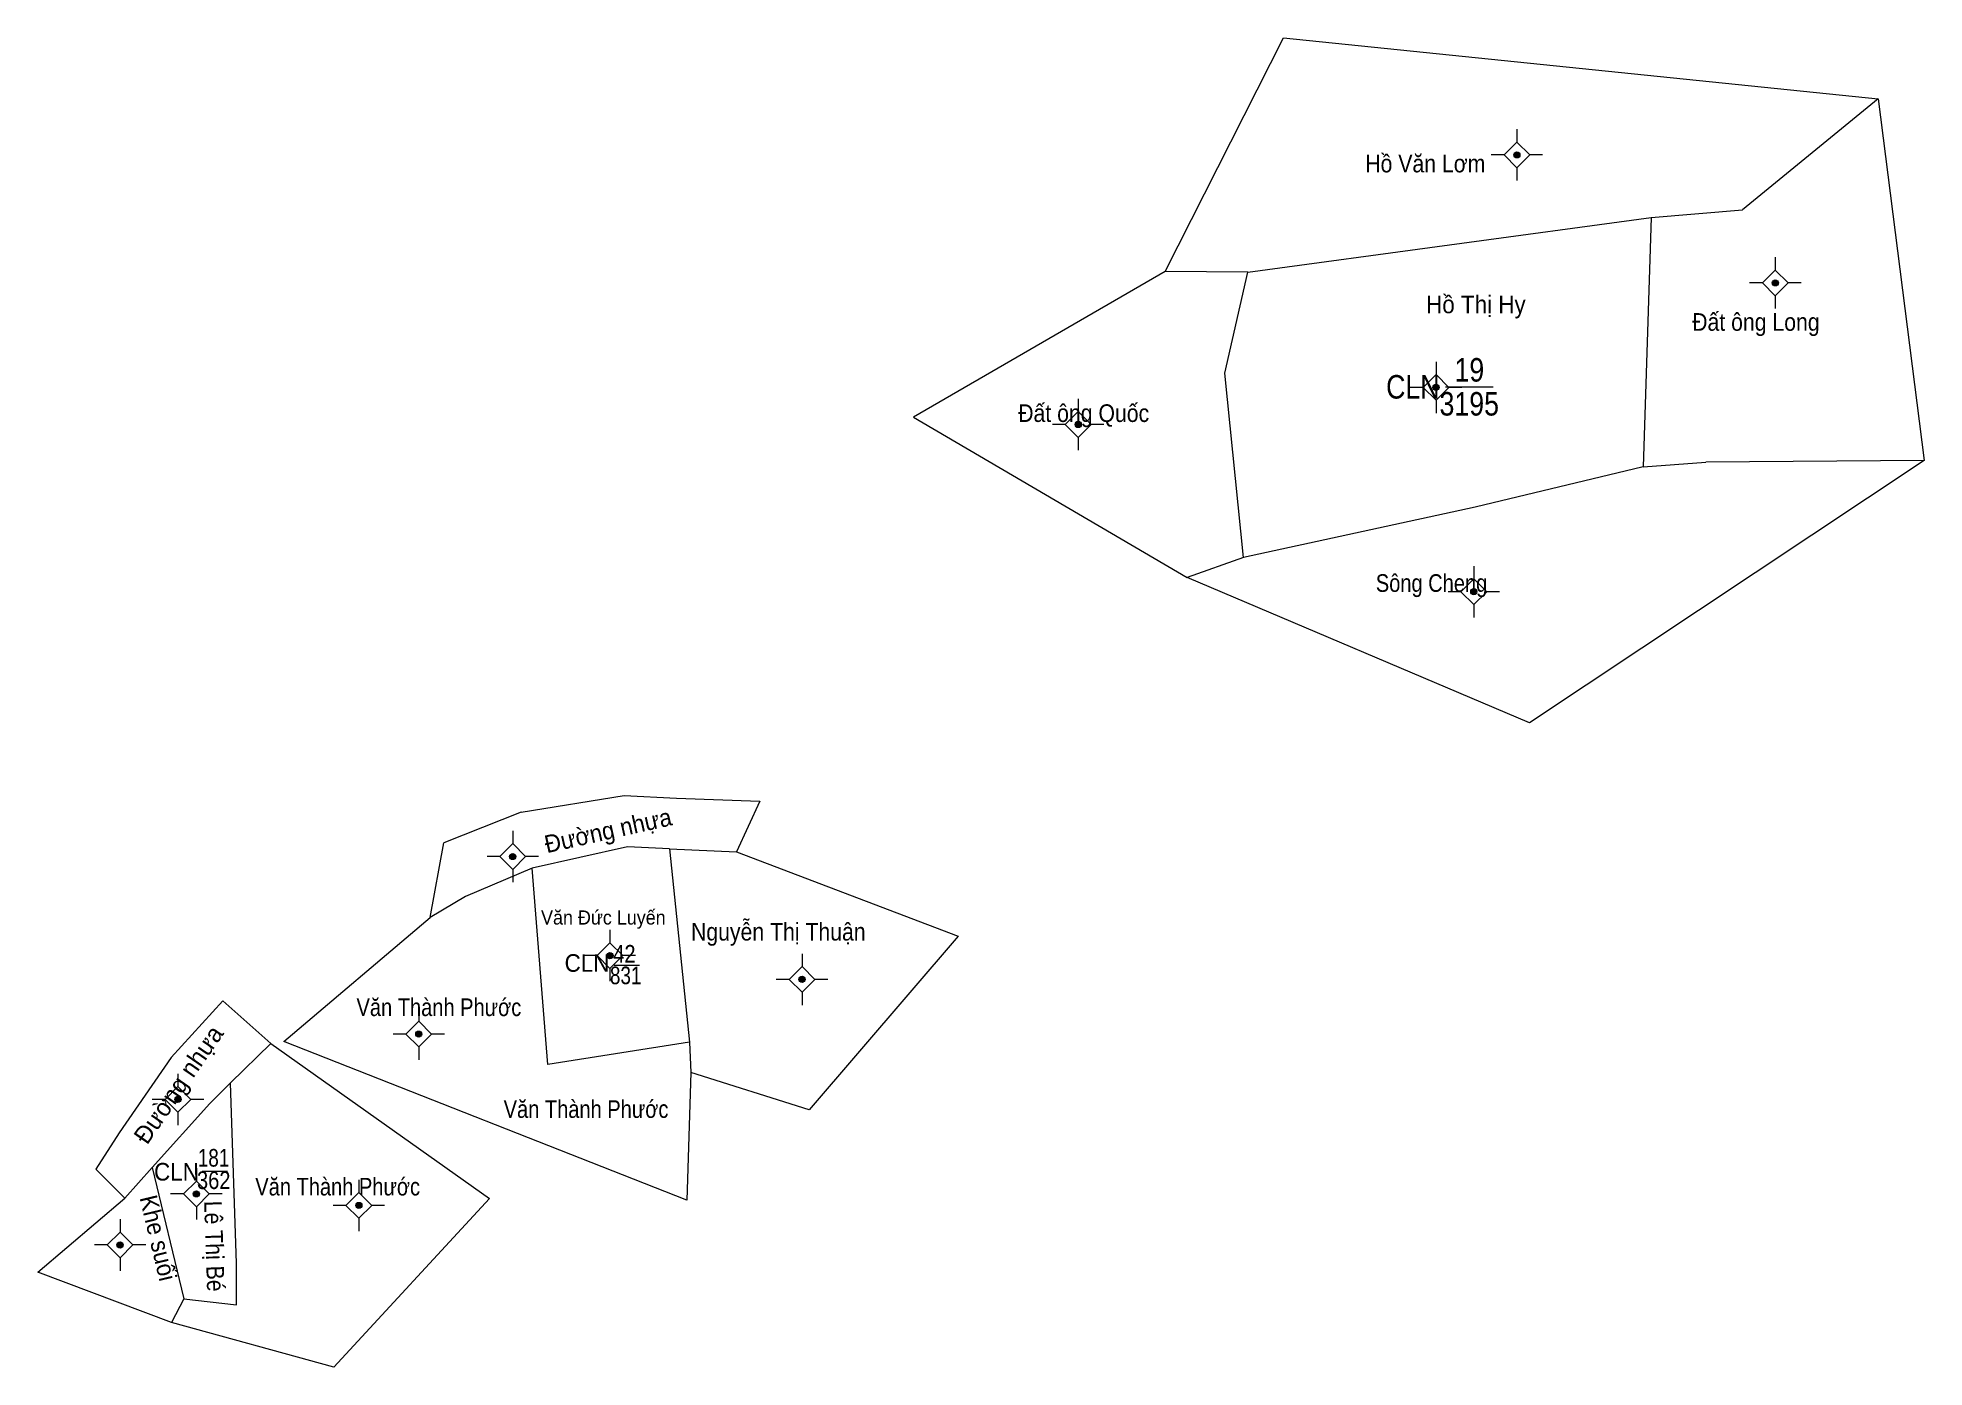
# Model space of a CAD drawing. Header units: metres. Extents: x 532444 to 532765, y 1848718 to 1848945.
import ezdxf
from ezdxf.enums import TextEntityAlignment as Align

# ---------------------------------------------------------------- set-up
doc = ezdxf.new("R2010")
doc.units = ezdxf.units.M
doc.header["$LTSCALE"] = 1.2
for name, color, linetype, lineweight in [('11', 7, 'Continuous', 13), ('6', 7, 'Continuous', 13), ('7', 7, 'Continuous', 13)]:
    doc.layers.add(name, color=color, linetype=linetype, lineweight=lineweight)
for name, color, linetype in [('2', 7, 'Continuous'), ('3', 7, 'Continuous'), ('4', 7, 'Continuous'), ('5', 7, 'Continuous')]:
    doc.layers.add(name, color=color, linetype=linetype)

msp = doc.modelspace()

# ---------------------------------------------------------------- hatches: boundary and pattern name
at = {"layer": '11'}
for points in [[(532696.324, 1848924.6, 1), (532695.274, 1848924.6, 1)], [(532740.284, 1848902.83, 1), (532739.234, 1848902.83, 1)], [(532682.564, 1848885.04, 1), (532681.514, 1848885.04, 1)], [(532621.694, 1848878.74, 1), (532620.644, 1848878.74, 1)], [(532688.994, 1848850.29, 1), (532687.944, 1848850.29, 1)], [(532525.494, 1848805.25, 1), (532524.444, 1848805.25, 1)], [(532542.034, 1848788.39, 1), (532540.984, 1848788.39, 1)], [(532574.714, 1848784.35, 1), (532573.664, 1848784.35, 1)], [(532509.514, 1848775.04, 1), (532508.464, 1848775.04, 1)], [(532468.554, 1848763.93, 1), (532467.504, 1848763.93, 1)], [(532471.684, 1848747.86, 1), (532470.634, 1848747.86, 1)], [(532499.324, 1848745.9, 1), (532498.274, 1848745.9, 1)], [(532458.704, 1848739.17, 1), (532457.654, 1848739.17, 1)]]:
    msp.add_hatch(color=256, dxfattribs=at).paths.add_polyline_path(points)

# ---------------------------------------------------------------- linework, layer by layer
for p, q in [((532695.8, 1848928.98), (532695.8, 1848926.79)), ((532693.61, 1848924.6), (532691.43, 1848924.6)), ((532700.18, 1848924.6), (532697.99, 1848924.6)), ((532695.8, 1848922.41), (532695.8, 1848920.22)), ((532739.76, 1848907.2), (532739.76, 1848905.02)), ((532737.57, 1848902.83), (532735.38, 1848902.83)), ((532739.76, 1848900.64), (532739.76, 1848898.46)), ((532744.14, 1848902.83), (532741.95, 1848902.83)), ((532682.04, 1848889.42), (532682.04, 1848887.23)), ((532679.85, 1848885.04), (532677.66, 1848885.04)), ((532686.42, 1848885.04), (532684.23, 1848885.04)), ((532621.17, 1848883.12), (532621.17, 1848880.93)), ((532682.04, 1848882.85), (532682.04, 1848880.66)), ((532618.98, 1848878.74), (532616.8, 1848878.74)), ((532625.55, 1848878.74), (532623.36, 1848878.74)), ((532621.17, 1848876.55), (532621.17, 1848874.36)), ((532688.47, 1848854.66), (532688.47, 1848852.48)), ((532686.28, 1848850.29), (532684.1, 1848850.29)), ((532692.84, 1848850.29), (532690.66, 1848850.29)), ((532688.47, 1848848.1), (532688.47, 1848845.92)), ((532524.97, 1848809.62), (532524.97, 1848807.44)), ((532522.78, 1848805.25), (532520.6, 1848805.25)), ((532529.34, 1848805.25), (532527.16, 1848805.25)), ((532524.97, 1848803.06), (532524.97, 1848800.88)), ((532541.51, 1848792.76), (532541.51, 1848790.58)), ((532539.32, 1848788.39), (532537.14, 1848788.39)), ((532545.88, 1848788.39), (532543.7, 1848788.39)), ((532574.19, 1848788.72), (532574.19, 1848786.54)), ((532541.51, 1848786.2), (532541.51, 1848784.02)), ((532572, 1848784.35), (532569.81, 1848784.35)), ((532574.19, 1848782.16), (532574.19, 1848779.98)), ((532578.56, 1848784.35), (532576.38, 1848784.35)), ((532508.99, 1848779.42), (532508.99, 1848777.23)), ((532506.8, 1848775.04), (532504.62, 1848775.04)), ((532513.36, 1848775.04), (532511.18, 1848775.04)), ((532508.99, 1848772.85), (532508.99, 1848770.66)), ((532468.03, 1848768.3), (532468.03, 1848766.12)), ((532465.84, 1848763.93), (532463.66, 1848763.93)), ((532472.4, 1848763.93), (532470.22, 1848763.93)), ((532468.03, 1848761.74), (532468.03, 1848759.56)), ((532471.16, 1848752.24), (532471.16, 1848750.05)), ((532498.8, 1848750.28), (532498.8, 1848748.09)), ((532468.97, 1848747.86), (532466.78, 1848747.86)), ((532475.54, 1848747.86), (532473.35, 1848747.86)), ((532458.18, 1848743.54), (532458.18, 1848741.36)), ((532471.16, 1848745.67), (532471.16, 1848743.48)), ((532496.61, 1848745.9), (532494.43, 1848745.9)), ((532498.8, 1848743.71), (532498.8, 1848741.52)), ((532503.18, 1848745.9), (532500.99, 1848745.9)), ((532455.99, 1848739.17), (532453.81, 1848739.17)), ((532458.18, 1848736.98), (532458.18, 1848734.8)), ((532462.56, 1848739.17), (532460.37, 1848739.17))]:
    msp.add_line(p, q, dxfattribs=at)
for points in [[(532695.8, 1848926.79), (532693.61, 1848924.6), (532695.8, 1848922.41), (532697.99, 1848924.6)], [(532739.76, 1848905.02), (532737.57, 1848902.83), (532739.76, 1848900.64), (532741.95, 1848902.83)], [(532682.04, 1848887.23), (532679.85, 1848885.04), (532682.04, 1848882.85), (532684.23, 1848885.04)], [(532621.17, 1848880.93), (532618.98, 1848878.74), (532621.17, 1848876.55), (532623.36, 1848878.74)], [(532688.47, 1848852.48), (532686.28, 1848850.29), (532688.47, 1848848.1), (532690.66, 1848850.29)], [(532524.97, 1848807.44), (532522.78, 1848805.25), (532524.97, 1848803.06), (532527.16, 1848805.25)], [(532541.51, 1848790.58), (532539.32, 1848788.39), (532541.51, 1848786.2), (532543.7, 1848788.39)], [(532574.19, 1848786.54), (532572, 1848784.35), (532574.19, 1848782.16), (532576.38, 1848784.35)], [(532508.99, 1848777.23), (532506.8, 1848775.04), (532508.99, 1848772.85), (532511.18, 1848775.04)], [(532468.03, 1848766.12), (532465.84, 1848763.93), (532468.03, 1848761.74), (532470.22, 1848763.93)], [(532471.16, 1848750.05), (532468.97, 1848747.86), (532471.16, 1848745.67), (532473.35, 1848747.86)], [(532498.8, 1848748.09), (532496.61, 1848745.9), (532498.8, 1848743.71), (532500.99, 1848745.9)], [(532458.18, 1848741.36), (532455.99, 1848739.17), (532458.18, 1848736.98), (532460.37, 1848739.17)]]:
    msp.add_lwpolyline(points, close=True, dxfattribs=at)
for centre in [(532695.799, 1848924.6), (532739.759, 1848902.83), (532682.039, 1848885.04), (532621.169, 1848878.74), (532688.469, 1848850.29), (532524.969, 1848805.25), (532541.509, 1848788.39), (532574.189, 1848784.35), (532508.989, 1848775.04), (532468.029, 1848763.93), (532471.159, 1848747.86), (532498.799, 1848745.9), (532458.179, 1848739.17)]:
    msp.add_circle(centre, 0.525, dxfattribs=at)
at = {"layer": '6'}
for p, q in [((532757.27, 1848934.15), (532734.18, 1848915.27)), ((532718.62, 1848913.96), (532734.18, 1848915.27)), ((532650.04, 1848904.68), (532635.99, 1848904.75)), ((532717.28, 1848871.52), (532727.92, 1848872.34)), ((532649.31, 1848856.13), (532639.69, 1848852.73)), ((532567.01, 1848814.69), (532563.03, 1848806.07)), ((532526.43, 1848812.79), (532513.28, 1848807.58)), ((532510.93, 1848794.88), (532513.28, 1848807.58)), ((532551.66, 1848806.56), (532563.03, 1848806.07)), ((532475.66, 1848780.7), (532483.85, 1848773.44)), ((532483.85, 1848773.44), (532476.98, 1848766.73)), ((532458.96, 1848747.16), (532454.03, 1848752.04)), ((532463.64, 1848752.37), (532469, 1848730)), ((532469, 1848730), (532466.95, 1848725.97))]:
    msp.add_line(p, q, dxfattribs=at)
for points in [[(532635.99, 1848904.75), (532656.08, 1848944.53), (532757.27, 1848934.15)], [(532757.27, 1848934.15), (532765.1, 1848872.61), (532727.92, 1848872.34)], [(532650.04, 1848904.68), (532718.62, 1848913.96), (532717.28, 1848871.52)], [(532635.99, 1848904.75), (532593.18, 1848880), (532639.69, 1848852.73)], [(532649.31, 1848856.13), (532646.14, 1848887.45), (532650.04, 1848904.68)], [(532765.1, 1848872.61), (532697.93, 1848827.97), (532639.69, 1848852.73)], [(532717.28, 1848871.52), (532688.68, 1848864.66), (532649.31, 1848856.13)], [(532526.43, 1848812.79), (532543.92, 1848815.62), (532552.81, 1848815.15), (532567.01, 1848814.69)], [(532551.66, 1848806.56), (532544.52, 1848806.91), (532528.3, 1848803.28)], [(532551.66, 1848806.56), (532555.07, 1848773.68), (532555.29, 1848768.5)], [(532563.03, 1848806.07), (532600.73, 1848791.72), (532575.39, 1848762.15), (532555.29, 1848768.5)], [(532528.3, 1848803.28), (532516.92, 1848798.44), (532510.93, 1848794.88)], [(532555.07, 1848773.68), (532530.94, 1848769.88), (532528.3, 1848803.28)], [(532555.29, 1848768.5), (532554.61, 1848746.8), (532486.01, 1848773.81), (532510.93, 1848794.88)], [(532475.66, 1848780.7), (532466.86, 1848771.04), (532458.05, 1848758.27), (532454.03, 1848752.04)], [(532483.85, 1848773.44), (532521.03, 1848747.08), (532494.55, 1848718.37), (532466.95, 1848725.97)], [(532476.98, 1848766.73), (532473.43, 1848763.26), (532463.64, 1848752.37), (532458.96, 1848747.16)], [(532469, 1848730), (532478, 1848729), (532478, 1848736), (532476.98, 1848766.73)], [(532466.95, 1848725.97), (532444.17, 1848734.57), (532458.96, 1848747.16)]]:
    msp.add_lwpolyline(points, dxfattribs=at)
at = {"layer": '7'}
for p, q in [((532683.66, 1848885.15), (532691.75, 1848885.15)), ((532542.25, 1848786.78), (532546.52, 1848786.78)), ((532472.17, 1848751.71), (532476.44, 1848751.71))]:
    msp.add_line(p, q, dxfattribs=at)

# ---------------------------------------------------------------- texts
at = {"layer": '2'}
for s, height, width, p in [('Hồ Văn Lơm', 3, 0.9, (532680.215, 1848921.63)), ('Hồ Thị Hy', 3, 0.95, (532688.825, 1848897.67)), ('Đất ông Long', 3, 0.9, (532736.46, 1848894.68)), ('Đất ông Quốc', 3, 0.9, (532622.105, 1848879.17)), ('Sông Cheng', 3, 0.85, (532681.28, 1848850.27)), ('Văn Đức Luyến', 2.4, 0.95, (532540.39, 1848793.68)), ('Nguyễn Thị Thuận', 3, 0.9, (532570.155, 1848790.96)), ('Văn Thành Phước', 3, 0.85, (532512.415, 1848778.11)), ('Văn Thành Phước', 3, 0.85, (532537.445, 1848760.79)), ('Văn Thành Phước', 3, 0.85, (532495.195, 1848747.59))]:
    msp.add_text(s, height=height, dxfattribs=dict(at, width=width)).set_placement(p, align=Align.CENTER)
for s, rotation, width, p in [('Đường nhựa', 12.615, 0.95, (532541.522, 1848808.208)), ('Khe suối', 283.463, 0.95, (532463.198, 1848740.014)), ('Lê Thị Bé', 271.909, 0.9, (532472.729, 1848738.92))]:
    msp.add_text(s, height=3, rotation=rotation, dxfattribs=dict(at, width=width)).set_placement(p, align=Align.CENTER)
msp.add_text('Đường nhựa', height=3, rotation=55.398, dxfattribs=at).set_placement((532469.35, 1848765.613), align=Align.CENTER)
at = {"layer": '3', "width": 0.85}
msp.add_text('CLN', height=4, dxfattribs=at).set_placement((532682.65, 1848883.15), align=Align.RIGHT)
at = {"layer": '3', "width": 0.95}
for p in [(532537.61, 1848785.64), (532467.77, 1848750.13)]:
    msp.add_text('CLN', height=3, dxfattribs=at).set_placement(p, align=Align.CENTER)
at = {"layer": '4'}
for s, height, width, p in [('19', 4, 0.85, (532687.71, 1848886.04)), ('42', 3, 0.85, (532543.97, 1848787.2)), ('181', 3, 0.8, (532474.08, 1848752.5))]:
    msp.add_text(s, height=height, dxfattribs=dict(at, width=width)).set_placement(p, align=Align.CENTER)
at = {"layer": '5'}
for s, height, width, p in [('3195', 4, 0.85, (532687.695, 1848880.26)), ('831', 3, 0.8, (532544.19, 1848783.53)), ('362', 3, 0.85, (532474.11, 1848748.69))]:
    msp.add_text(s, height=height, dxfattribs=dict(at, width=width)).set_placement(p, align=Align.CENTER)

doc.saveas('drawing.dxf')
